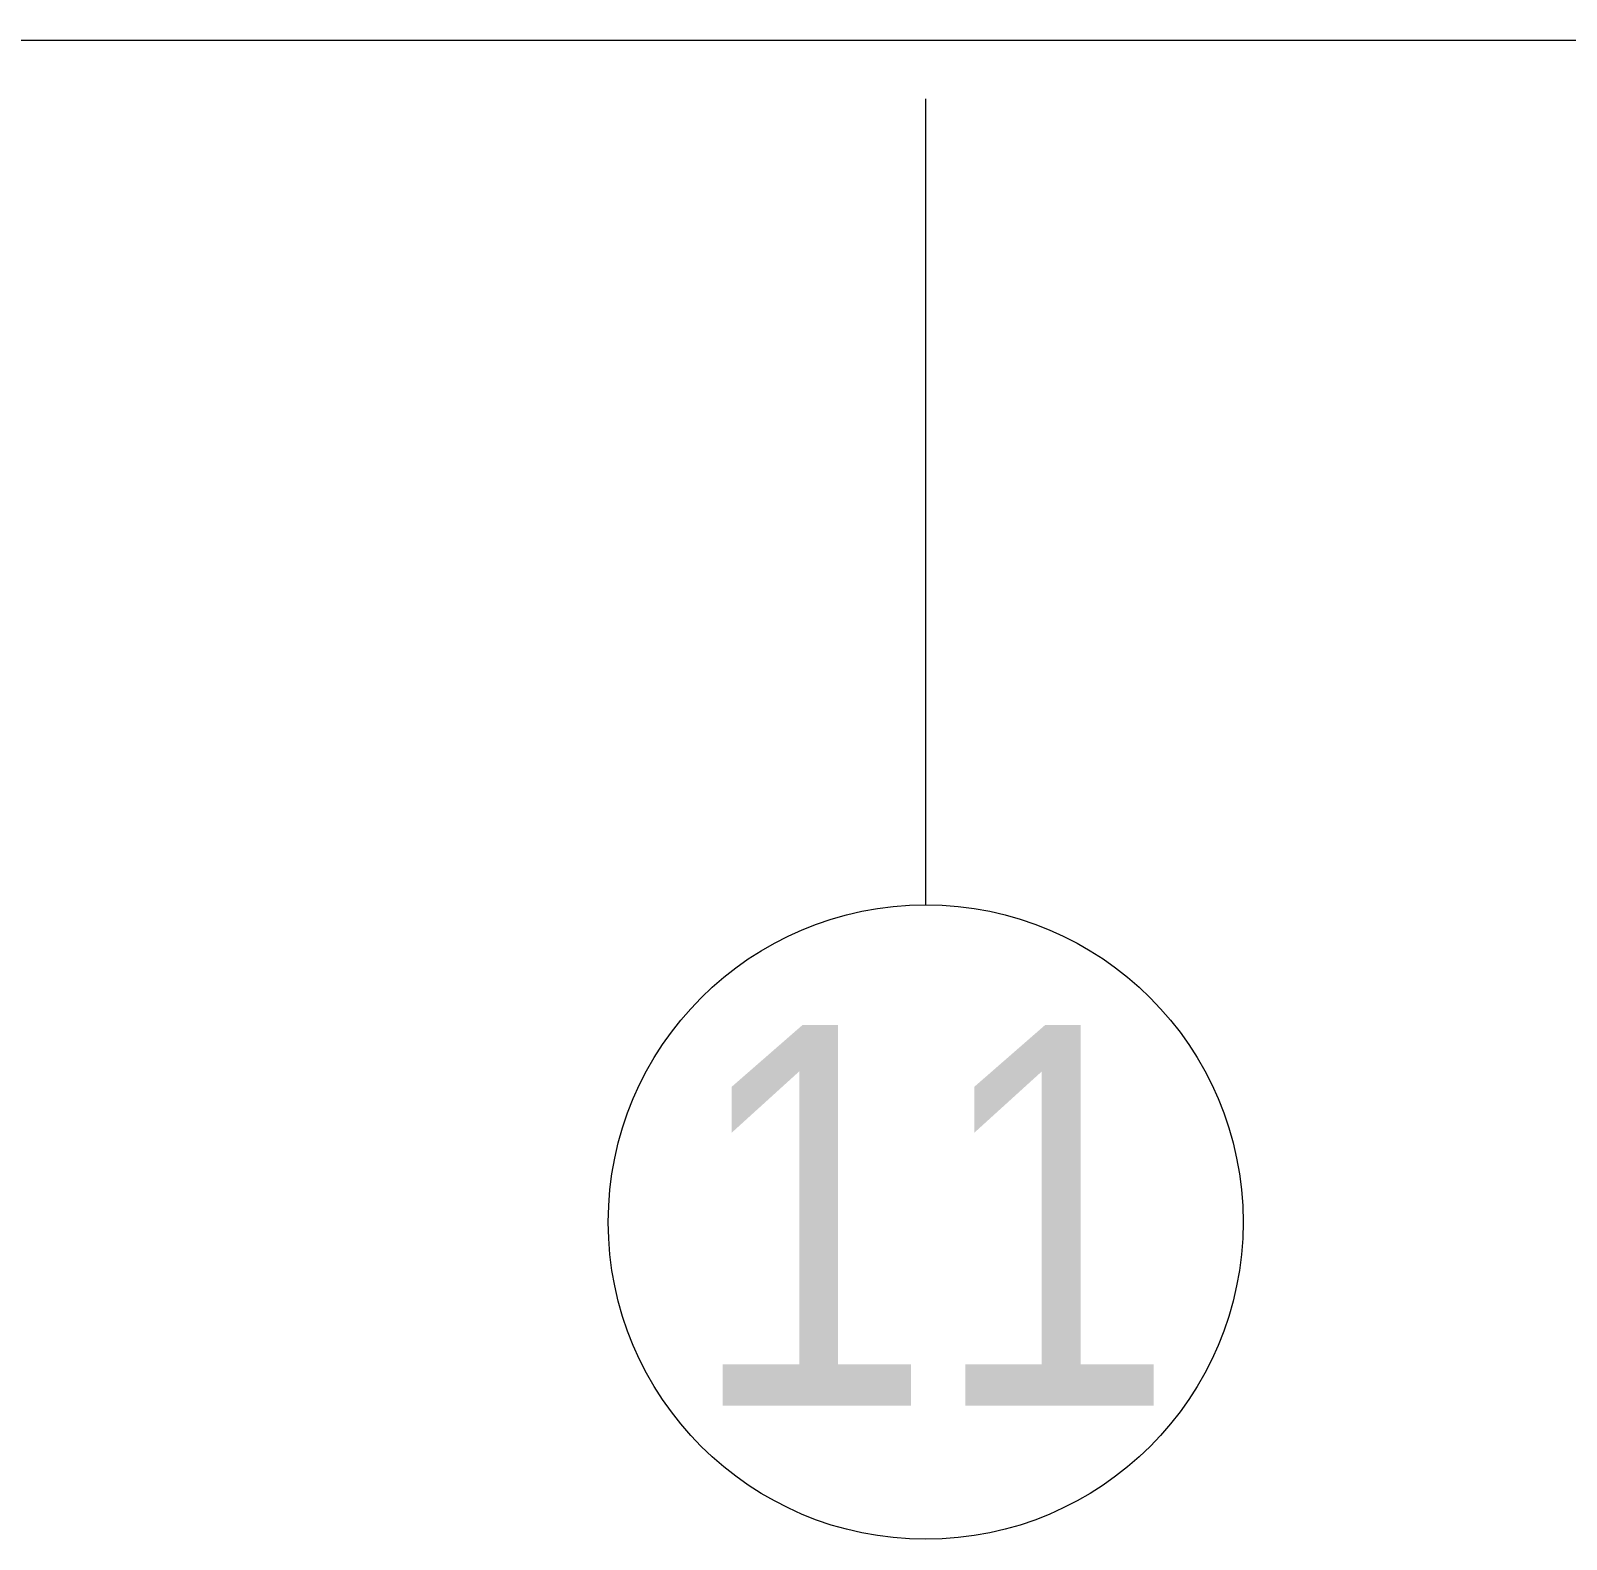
# Model space of a CAD drawing. Header units: metres. Extents: x -201 to 705, y -63 to 42.
# Drawn here: x -102.05 to -89.95, y -33.96 to -22.08 of the extents above; entities that cross this region are included whole.
import ezdxf

# ---------------------------------------------------------------- set-up
doc = ezdxf.new("R2010")
doc.units = ezdxf.units.M
doc.linetypes.add('Grid Line', pattern=[11.1125, 6.35, -1.5875, 1.5875, -1.5875])
for name, color, linetype, lineweight in [('A-----NPP', 7, 'Continuous', 9), ('A_GRID', 7, 'Continuous', 9), ('A_GRID_BALOON', 7, 'Continuous', 9)]:
    doc.layers.add(name, color=color, linetype=linetype, lineweight=lineweight)
doc.styles.add('Arial Narrow_1', font='ARIALN.TTF', dxfattribs={"height": 3})

# ---------------------------------------------------------------- blocks, each defined once
blk = doc.blocks.new('IC-TKN-M7-S22-000-10-A1-32-K-T-6C-200_rvt-1-_1_13_4_13_ PERON KATI _FFL__ANAHTAR PLAN')
at = {"layer": 'A-----NPP'}
blk.add_line((-125.751, -22.15), (-55.384, -22.15), dxfattribs=at)
blk = doc.blocks.new('Grid - Aks Sembolü-236857-_1_13_4_13_ PERON KATI _FFL__ANAHTAR PLAN')
at = {"layer": 'A_GRID_BALOON', "color": 253, "true_color": 0xaaaaaa}
blk.add_circle((0, 0), 0.005, dxfattribs=at)

msp = doc.modelspace()

# ---------------------------------------------------------------- linework, layer by layer
at = {"layer": 'A_GRID', "color": 253, "linetype": 'Grid Line', "true_color": 0xaaaaaa}
msp.add_line((-95, -28.963), (-95, 13.652), dxfattribs=at)

# ---------------------------------------------------------------- block references
at = {"lineweight": 5}
msp.add_blockref('IC-TKN-M7-S22-000-10-A1-32-K-T-6C-200_rvt-1-_1_13_4_13_ PERON KATI _FFL__ANAHTAR PLAN', (0, 0), dxfattribs=at)
at = {"layer": 'A_GRID_BALOON', "color": 253, "true_color": 0xaaaaaa, "xscale": 499.9999999999995, "yscale": 499.9999999999995, "zscale": 499.9999999999995}
msp.add_blockref('Grid - Aks Sembolü-236857-_1_13_4_13_ PERON KATI _FFL__ANAHTAR PLAN', (-95, -31.463), dxfattribs=at)

# ---------------------------------------------------------------- texts
at = {"layer": 'A_GRID_BALOON', "color": 253, "true_color": 0xaaaaaa, "insert": (-96.86, -29.91), "char_height": 3, "width": 4.64979, "attachment_point": 1, "style": 'Arial Narrow_1'}
msp.add_mtext('11', dxfattribs=at)

doc.saveas('drawing.dxf')
